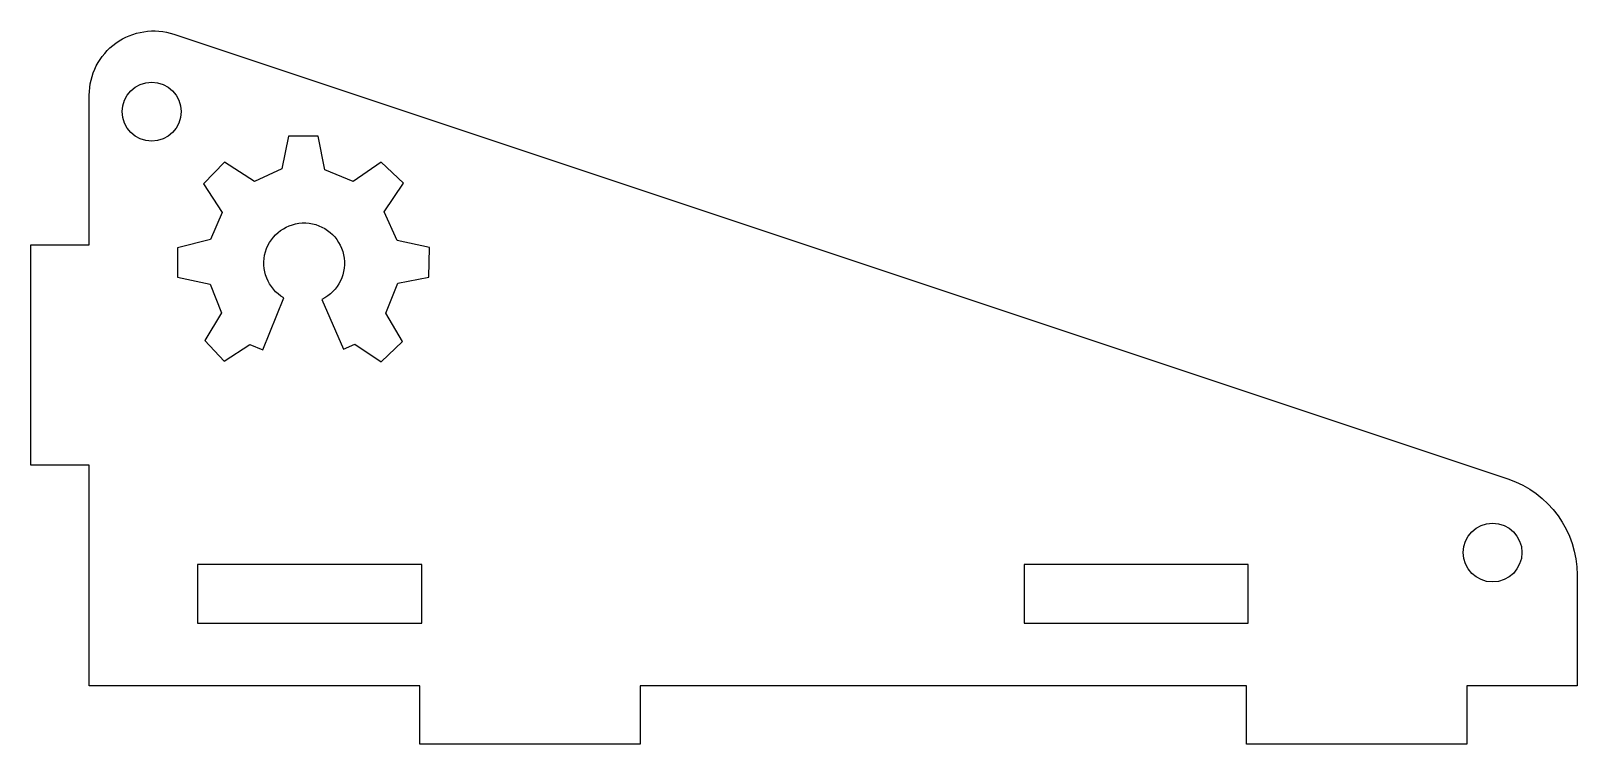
# Model space of a CAD drawing. Header units: millimetres. Extents: x -3.2 to 81, y -3.2 to 35.6.
import ezdxf

# ---------------------------------------------------------------- set-up
doc = ezdxf.new("R2010")
doc.units = ezdxf.units.MM
doc.layers.get('0').update_dxf_attribs({"linetype": 'CONTINUOUS'})

msp = doc.modelspace()

# ---------------------------------------------------------------- linework, layer by layer
for points in [[(0, 32.144, -0.511918), (4.607, 35.464), (77.239, 11.254, -0.322823), (81, 6.036), (81, 0), (75, 0), (75, -3.175), (63, -3.175), (63, 0), (30, 0), (30, -3.175), (18, -3.175), (18, 0), (0, 0), (0, 12), (-3.175, 12), (-3.175, 24), (0, 24)], [(12.457, 29.911), (10.851, 29.909), (10.487, 28.138), (9.002, 27.441), (7.366, 28.495), (6.223, 27.321), (7.23, 25.759), (6.593, 24.29), (4.806, 23.835), (4.809, 22.244), (6.578, 21.851), (7.2, 20.305), (6.3, 18.8), (7.343, 17.673), (8.739, 18.574), (9.459, 18.292), (10.586, 21.11, -3.95885), (12.668, 21.031), (13.851, 18.321), (14.457, 18.593), (15.896, 17.639), (17.062, 18.745), (16.138, 20.275), (16.805, 21.911), (18.487, 22.245), (18.517, 23.85), (16.759, 24.229), (16.062, 25.805), (17.108, 27.365), (15.9, 28.5), (14.366, 27.441), (12.829, 28.085)]]:
    msp.add_lwpolyline(points, format="xyb", close=True)
for points in [[(18.1, 6.6), (5.9, 6.6), (5.9, 3.4), (18.1, 3.4)], [(63.1, 6.6), (50.9, 6.6), (50.9, 3.4), (63.1, 3.4)]]:
    msp.add_lwpolyline(points, close=True)
for centre in [(3.4, 31.25), (76.4, 7.25)]:
    msp.add_circle(centre, 1.6)

doc.saveas('drawing.dxf')
